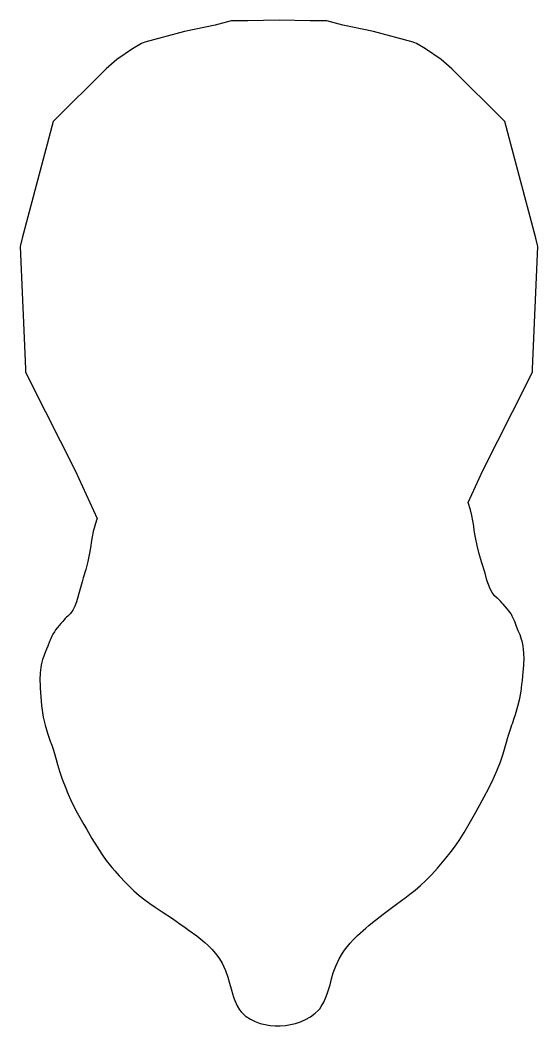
# Model space of a CAD drawing. Header units: metres. Extents: x -46 to 313, y -47 to 224.
# Drawn here: x 187.4 to 212.6, y 174.64 to 223.55 of the extents above; entities that cross this region are included whole.
import ezdxf

# ---------------------------------------------------------------- set-up
doc = ezdxf.new("R2010")
doc.units = ezdxf.units.M

msp = doc.modelspace()

# ---------------------------------------------------------------- linework, layer by layer
for p, q in [((200.001, 223.55), (198.485, 223.518)), ((201.515, 223.518), (200.001, 223.55)), ((196.892, 223.31), (195.398, 223.001)), ((197.678, 223.512), (196.892, 223.31)), ((198.485, 223.518), (197.678, 223.512)), ((202.322, 223.512), (201.515, 223.518)), ((203.108, 223.31), (202.322, 223.512)), ((204.602, 223.001), (203.108, 223.31)), ((195.398, 223.001), (193.478, 222.476)), ((206.522, 222.476), (204.602, 223.001)), ((192.875, 222.157), (192.11, 221.634)), ((193.3, 222.416), (192.875, 222.157)), ((193.478, 222.476), (193.3, 222.416)), ((206.7, 222.416), (206.522, 222.476)), ((207.125, 222.157), (206.7, 222.416)), ((207.89, 221.634), (207.125, 222.157)), ((192.11, 221.634), (191.587, 221.184)), ((208.413, 221.184), (207.89, 221.634)), ((191.587, 221.184), (189.001, 218.62)), ((210.999, 218.62), (208.413, 221.184)), ((189.001, 218.62), (188.645, 217.273)), ((211.355, 217.273), (210.999, 218.62)), ((188.645, 217.273), (187.492, 212.949)), ((212.508, 212.949), (211.355, 217.273)), ((187.492, 212.949), (187.417, 212.598)), ((212.583, 212.598), (212.508, 212.949)), ((187.417, 212.598), (187.399, 212.535)), ((187.399, 212.535), (187.657, 206.586)), ((212.343, 206.586), (212.601, 212.535)), ((212.601, 212.535), (212.583, 212.598)), ((187.657, 206.586), (187.655, 206.447)), ((187.655, 206.447), (187.898, 205.938)), ((212.102, 205.938), (212.345, 206.447)), ((212.345, 206.447), (212.343, 206.586)), ((187.898, 205.938), (190.081, 201.646)), ((209.919, 201.646), (212.102, 205.938)), ((190.081, 201.646), (191.144, 199.312)), ((209.208, 200.084), (209.919, 201.646)), ((209.315, 199.735), (209.208, 200.084)), ((209.388, 199.458), (209.315, 199.735)), ((191.118, 199.232), (191.031, 198.95)), ((191.144, 199.312), (191.118, 199.232)), ((209.439, 199.2), (209.388, 199.458)), ((209.479, 198.936), (209.439, 199.2)), ((190.96, 198.68), (190.905, 198.418)), ((191.031, 198.95), (190.96, 198.68)), ((209.505, 198.73), (209.479, 198.936)), ((209.559, 198.38), (209.505, 198.73)), ((190.862, 198.149), (190.839, 197.985)), ((190.905, 198.418), (190.862, 198.149)), ((209.637, 197.998), (209.559, 198.38)), ((190.78, 197.63), (190.694, 197.224)), ((190.839, 197.985), (190.78, 197.63)), ((209.74, 197.598), (209.637, 197.998)), ((190.694, 197.224), (190.591, 196.828)), ((209.854, 197.21), (209.74, 197.598)), ((210.028, 196.649), (209.854, 197.21)), ((190.591, 196.828), (190.475, 196.423)), ((210.123, 196.32), (210.028, 196.649)), ((190.416, 196.231), (190.253, 195.672)), ((190.475, 196.423), (190.416, 196.231)), ((210.195, 196.097), (210.123, 196.32)), ((190.253, 195.672), (190.205, 195.49)), ((210.276, 195.891), (210.195, 196.097)), ((210.371, 195.706), (210.276, 195.891)), ((210.488, 195.558), (210.371, 195.706)), ((190.139, 195.26), (190.062, 195.047)), ((190.205, 195.49), (190.139, 195.26)), ((210.618, 195.439), (210.488, 195.558)), ((210.643, 195.419), (210.618, 195.439)), ((210.78, 195.286), (210.643, 195.419)), ((210.861, 195.195), (210.78, 195.286)), ((210.916, 195.138), (210.861, 195.195)), ((189.854, 194.698), (189.725, 194.567)), ((189.97, 194.855), (189.854, 194.698)), ((190.062, 195.047), (189.97, 194.855)), ((211.125, 194.905), (210.916, 195.138)), ((211.172, 194.845), (211.125, 194.905)), ((211.292, 194.669), (211.172, 194.845)), ((189.385, 194.211), (189.215, 194.012)), ((189.475, 194.31), (189.385, 194.211)), ((189.523, 194.366), (189.475, 194.31)), ((189.597, 194.441), (189.523, 194.366)), ((189.665, 194.512), (189.597, 194.441)), ((189.725, 194.567), (189.665, 194.512)), ((211.326, 194.611), (211.292, 194.669)), ((211.353, 194.563), (211.326, 194.611)), ((211.48, 194.296), (211.353, 194.563)), ((211.564, 194.064), (211.48, 194.296)), ((189.068, 193.804), (188.999, 193.684)), ((189.129, 193.897), (189.068, 193.804)), ((189.215, 194.012), (189.129, 193.897)), ((211.646, 193.846), (211.564, 194.064)), ((211.707, 193.715), (211.646, 193.846)), ((211.735, 193.649), (211.707, 193.715)), ((188.83, 193.333), (188.741, 193.096)), ((188.855, 193.394), (188.83, 193.333)), ((188.944, 193.582), (188.855, 193.394)), ((188.999, 193.684), (188.944, 193.582)), ((211.81, 193.425), (211.735, 193.649)), ((211.835, 193.339), (211.81, 193.425)), ((211.884, 193.115), (211.835, 193.339)), ((188.638, 192.841), (188.498, 192.493)), ((188.654, 192.876), (188.638, 192.841)), ((188.685, 192.959), (188.654, 192.876)), ((188.741, 193.096), (188.685, 192.959)), ((211.902, 192.925), (211.884, 193.115)), ((211.915, 192.777), (211.902, 192.925)), ((211.926, 192.46), (211.915, 192.777)), ((188.483, 192.448), (188.422, 192.195)), ((188.498, 192.493), (188.483, 192.448)), ((211.914, 192.169), (211.92, 192.283)), ((211.92, 192.283), (211.926, 192.46)), ((188.379, 191.811), (188.365, 191.465)), ((188.422, 192.195), (188.379, 191.811)), ((211.845, 191.434), (211.887, 191.859)), ((211.887, 191.859), (211.914, 192.169)), ((188.365, 191.465), (188.37, 191.189)), ((211.823, 191.242), (211.845, 191.434)), ((188.37, 191.189), (188.376, 191.062)), ((188.376, 191.062), (188.448, 190.211)), ((211.72, 190.558), (211.78, 190.908)), ((211.78, 190.908), (211.823, 191.242)), ((211.629, 190.178), (211.72, 190.558)), ((188.448, 190.211), (188.475, 189.985)), ((188.475, 189.985), (188.529, 189.647)), ((211.508, 189.777), (211.629, 190.178)), ((188.529, 189.647), (188.617, 189.269)), ((211.334, 189.271), (211.373, 189.38)), ((211.373, 189.38), (211.428, 189.545)), ((211.428, 189.545), (211.508, 189.777)), ((188.617, 189.269), (188.735, 188.874)), ((188.735, 188.874), (188.87, 188.484)), ((211.174, 188.78), (211.266, 189.068)), ((211.266, 189.068), (211.334, 189.271)), ((188.87, 188.484), (188.941, 188.288)), ((210.914, 187.871), (211.077, 188.435)), ((211.077, 188.435), (211.126, 188.615)), ((211.126, 188.615), (211.174, 188.78)), ((188.941, 188.288), (189.021, 188.05)), ((189.021, 188.05), (189.092, 187.822)), ((210.775, 187.473), (210.914, 187.871)), ((189.092, 187.822), (189.156, 187.595)), ((189.156, 187.595), (189.219, 187.356)), ((189.219, 187.356), (189.316, 187.018)), ((210.606, 187.043), (210.775, 187.473)), ((189.316, 187.018), (189.406, 186.737)), ((210.379, 186.527), (210.606, 187.043)), ((189.406, 186.737), (189.441, 186.639)), ((189.441, 186.639), (189.617, 186.195)), ((210.107, 185.985), (210.379, 186.527)), ((189.617, 186.195), (189.65, 186.114)), ((189.65, 186.114), (189.684, 186.026)), ((189.684, 186.026), (189.902, 185.54)), ((209.78, 185.384), (210.107, 185.985)), ((189.902, 185.54), (190.179, 185.003)), ((190.179, 185.003), (190.502, 184.425)), ((209.257, 184.457), (209.515, 184.911)), ((209.515, 184.911), (209.78, 185.384)), ((190.502, 184.425), (190.641, 184.184)), ((209.007, 184.033), (209.257, 184.457)), ((190.641, 184.184), (190.896, 183.751)), ((208.771, 183.655), (209.007, 184.033)), ((190.896, 183.751), (191.143, 183.346)), ((208.549, 183.33), (208.771, 183.655)), ((191.143, 183.346), (191.376, 182.986)), ((191.376, 182.986), (191.594, 182.678)), ((208.127, 182.789), (208.337, 183.047)), ((208.337, 183.047), (208.549, 183.33)), ((191.594, 182.678), (191.802, 182.413)), ((207.718, 182.314), (208.044, 182.689)), ((208.044, 182.689), (208.127, 182.789)), ((191.802, 182.413), (191.874, 182.327)), ((191.874, 182.327), (192.007, 182.173)), ((192.007, 182.173), (192.215, 181.939)), ((207.162, 181.729), (207.431, 182.004)), ((207.431, 182.004), (207.718, 182.314)), ((192.215, 181.939), (192.538, 181.593)), ((192.538, 181.593), (192.675, 181.456)), ((206.888, 181.47), (207.162, 181.729)), ((192.675, 181.456), (192.858, 181.277)), ((192.858, 181.277), (192.93, 181.21)), ((192.93, 181.21), (193.199, 180.975)), ((206.122, 180.855), (206.364, 181.035)), ((206.364, 181.035), (206.621, 181.239)), ((206.621, 181.239), (206.888, 181.47)), ((193.199, 180.975), (193.465, 180.766)), ((193.465, 180.766), (193.721, 180.581)), ((193.721, 180.581), (193.969, 180.415)), ((205.583, 180.461), (206.028, 180.788)), ((206.028, 180.788), (206.122, 180.855)), ((193.969, 180.415), (194.32, 180.185)), ((194.32, 180.185), (194.81, 179.852)), ((204.557, 179.665), (205.067, 180.066)), ((205.067, 180.066), (205.583, 180.461)), ((194.81, 179.852), (195.175, 179.597)), ((195.175, 179.597), (195.44, 179.415)), ((204.366, 179.511), (204.557, 179.665)), ((195.44, 179.415), (195.63, 179.28)), ((195.63, 179.28), (195.999, 179.012)), ((203.604, 178.813), (203.825, 179.039)), ((203.825, 179.039), (204.224, 179.393)), ((204.224, 179.393), (204.366, 179.511)), ((195.999, 179.012), (196.397, 178.692)), ((196.397, 178.692), (196.53, 178.565)), ((196.53, 178.565), (196.749, 178.352)), ((203.182, 178.313), (203.458, 178.66)), ((203.458, 178.66), (203.604, 178.813)), ((196.749, 178.352), (196.98, 178.074)), ((196.98, 178.074), (197.1, 177.892)), ((202.931, 177.904), (203.096, 178.177)), ((203.096, 178.177), (203.182, 178.313)), ((197.1, 177.892), (197.229, 177.683)), ((197.229, 177.683), (197.396, 177.334)), ((202.762, 177.544), (202.931, 177.904)), ((197.396, 177.334), (197.512, 177.009)), ((202.558, 176.92), (202.642, 177.213)), ((202.642, 177.213), (202.762, 177.544)), ((197.512, 177.009), (197.594, 176.72)), ((197.594, 176.72), (197.667, 176.439)), ((202.399, 176.345), (202.483, 176.636)), ((202.483, 176.636), (202.558, 176.92)), ((197.667, 176.439), (197.75, 176.152)), ((197.75, 176.152), (197.775, 176.075)), ((202.301, 176.061), (202.366, 176.245)), ((202.366, 176.245), (202.399, 176.345)), ((197.775, 176.075), (197.845, 175.876)), ((197.845, 175.876), (197.956, 175.618)), ((197.956, 175.618), (198.085, 175.413)), ((202.056, 175.578), (202.182, 175.783)), ((202.182, 175.783), (202.301, 176.061)), ((198.085, 175.413), (198.154, 175.322)), ((198.154, 175.322), (198.236, 175.238)), ((198.236, 175.238), (198.376, 175.112)), ((201.526, 175.078), (201.756, 175.247)), ((201.756, 175.247), (201.904, 175.39)), ((201.904, 175.39), (201.98, 175.473)), ((201.98, 175.473), (202.056, 175.578)), ((198.376, 175.112), (198.405, 175.091)), ((198.405, 175.091), (198.606, 174.959)), ((198.606, 174.959), (198.839, 174.847)), ((198.839, 174.847), (199.079, 174.759)), ((199.079, 174.759), (199.322, 174.696)), ((199.322, 174.696), (199.567, 174.656)), ((199.567, 174.656), (199.812, 174.637)), ((199.812, 174.637), (200.061, 174.636)), ((200.061, 174.636), (200.311, 174.658)), ((200.311, 174.658), (200.561, 174.697)), ((200.561, 174.697), (200.807, 174.756)), ((200.807, 174.756), (201.05, 174.838)), ((201.05, 174.838), (201.291, 174.946)), ((201.291, 174.946), (201.526, 175.078))]:
    msp.add_line(p, q)

doc.saveas('drawing.dxf')
